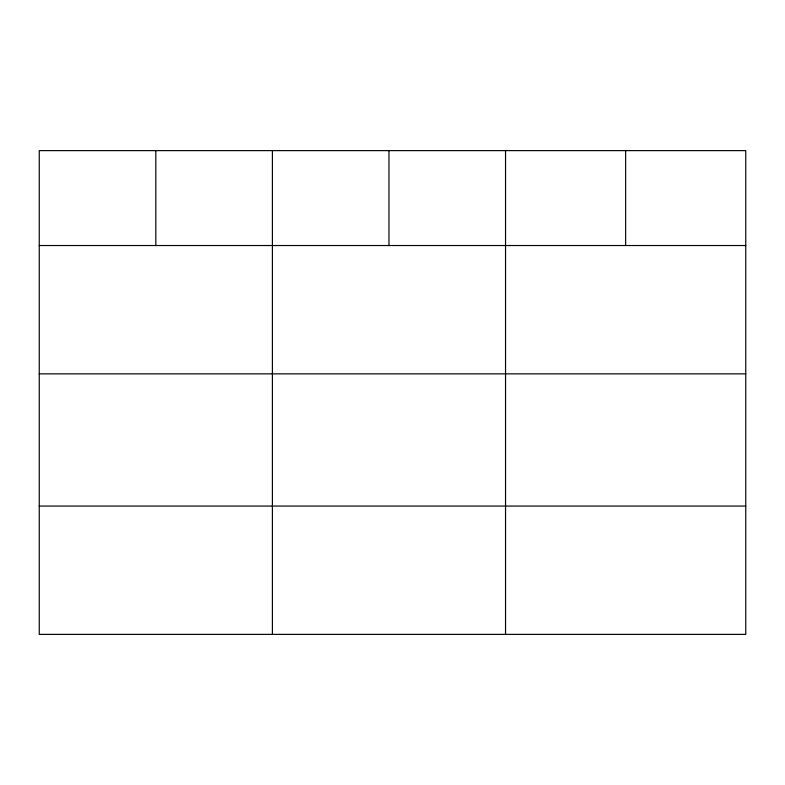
<?xml version="1.0" encoding="UTF-8"?>
<svg xmlns="http://www.w3.org/2000/svg" width="785" height="785" viewBox="0 0 785 785"><rect width="100%" height="100%" fill="white"/><g stroke="black" fill="none" stroke-linecap="round" stroke-linejoin="round"><path stroke-width="1.18" d="M745.75 373.856L745.75 150.622L39.25 150.622L39.25 634.378L745.75 634.378L745.75 373.856L39.25 373.856M39.25 245.528L745.75 245.528M39.25 506.06L745.75 506.06M625.645 150.622L625.645 245.528M505.54 150.622L505.54 634.378M388.967 150.622L388.967 245.528M272.395 150.622L272.395 634.378M155.822 150.622L155.822 245.528"/></g></svg>
